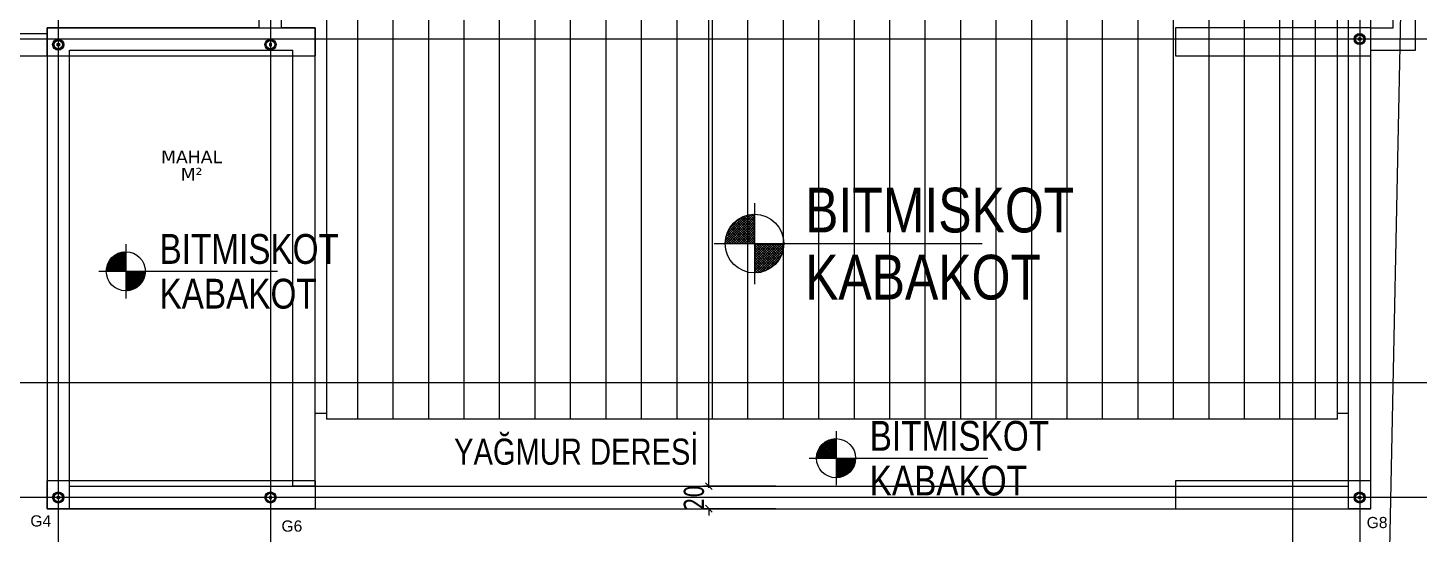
# Model space of a CAD drawing. Header units: millimetres. Extents: x 43168.9 to 43194.6, y -25545.1 to -25543.4.
# Drawn here: x 43180.2194 to 43180.4685, y -25544.5555 to -25544.4649 of the extents above; entities that cross this region are included whole.
import ezdxf
from ezdxf.enums import TextEntityAlignment as Align

# ---------------------------------------------------------------- set-up
doc = ezdxf.new("R2010")
doc.units = ezdxf.units.MM
doc.header["$LTSCALE"] = 200
for name, pattern in [('DASHDOT', [1, 0.5, -0.25, 0, -0.25]), ('DASHDOT2', [0.5, 0.25, -0.125, 0, -0.125]), ('HIDDEN2', [0.1875, 0.125, -0.0625])]:
    doc.linetypes.add(name, pattern=pattern)
for name, color, linetype in [('aks_sgh', 5, 'DASHDOT2'), ('gor-1_sgh', 232, 'Continuous'), ('gor-2_sgh', 161, 'Continuous'), ('gor-3_sgh', 191, 'Continuous'), ('gor-4_sgh', 17, 'Continuous'), ('izd-alt_sgh', 8, 'HIDDEN2'), ('kesitcizgisi_sgh', 22, 'Continuous'), ('olcuic_sgh', 183, 'Continuous'), ('tarama-zemin_sgh', 197, 'Continuous'), ('yapi-yaklasma_sgh', 41, 'DASHDOT'), ('yazi-mahal_sgh', 12, 'Continuous')]:
    doc.layers.add(name, color=color, linetype=linetype)
doc.styles.add('1-200', font='arial.ttf', dxfattribs={"height": 60})
doc.styles.add('dim', font='VERDANA.TTF', dxfattribs={"width": 0.7})
doc.styles.add('text1', font='VERDANA.TTF')
doc.styles.add('text2', font='arial.ttf')

msp = doc.modelspace()

# ---------------------------------------------------------------- hatches: boundary and pattern name
h = msp.add_hatch(color=256)
edge = h.paths.add_edge_path()
edge.add_arc((43180.22488, -25544.46792), 0.001, 0, 360)
edge = h.paths.add_edge_path(flags=16)
edge.add_arc((43180.22488, -25544.46792), 0.00075, 0, 360)
h = msp.add_hatch(color=256)
edge = h.paths.add_edge_path()
edge.add_arc((43180.26288, -25544.46792), 0.001, 0, 360)
edge = h.paths.add_edge_path(flags=16)
edge.add_arc((43180.26288, -25544.46792), 0.00075, 0, 360)
h = msp.add_hatch(color=256)
edge = h.paths.add_edge_path()
edge.add_arc((43180.45788, -25544.46692), 0.001, 0, 360)
edge = h.paths.add_edge_path(flags=16)
edge.add_arc((43180.45788, -25544.46692), 0.00075, 0, 360)
h = msp.add_hatch(color=256)
edge = h.paths.add_edge_path()
edge.add_arc((43180.22488, -25544.54892), 0.001, 0, 360)
edge = h.paths.add_edge_path(flags=16)
edge.add_arc((43180.22488, -25544.54892), 0.00075, 0, 360)
h = msp.add_hatch(color=256)
edge = h.paths.add_edge_path()
edge.add_arc((43180.26288, -25544.54892), 0.001, 0, 360)
edge = h.paths.add_edge_path(flags=16)
edge.add_arc((43180.26288, -25544.54892), 0.00075, 0, 360)
h = msp.add_hatch(color=256)
edge = h.paths.add_edge_path()
edge.add_arc((43180.45788, -25544.54892), 0.001, 0, 360)
edge = h.paths.add_edge_path(flags=16)
edge.add_arc((43180.45788, -25544.54892), 0.00075, 0, 360)

# ---------------------------------------------------------------- linework, layer by layer
at = {"color": 0, "linetype": 'ByBlock', "lineweight": -2}
for p, q in [((43180.45768, -25544.46712), (43180.45768, -25544.46672)), ((43180.45768, -25544.46672), (43180.45808, -25544.46672)), ((43180.45808, -25544.46712), (43180.45768, -25544.46712)), ((43180.45781, -25544.46685), (43180.45795, -25544.46699)), ((43180.45781, -25544.46699), (43180.45795, -25544.46685)), ((43180.45808, -25544.46672), (43180.45808, -25544.46712)), ((43180.22468, -25544.46812), (43180.22468, -25544.46772)), ((43180.22468, -25544.46772), (43180.22508, -25544.46772)), ((43180.22508, -25544.46812), (43180.22468, -25544.46812)), ((43180.22481, -25544.46785), (43180.22495, -25544.46799)), ((43180.22481, -25544.46799), (43180.22495, -25544.46785)), ((43180.22508, -25544.46772), (43180.22508, -25544.46812)), ((43180.26308, -25544.46772), (43180.26268, -25544.46772)), ((43180.26268, -25544.46772), (43180.26268, -25544.46812)), ((43180.26268, -25544.46812), (43180.26308, -25544.46812)), ((43180.26295, -25544.46785), (43180.26281, -25544.46799)), ((43180.26295, -25544.46799), (43180.26281, -25544.46785)), ((43180.26308, -25544.46812), (43180.26308, -25544.46772)), ((43180.34078, -25544.54632), (43180.34198, -25544.54752)), ((43180.34078, -25544.54632), (43180.34198, -25544.54752)), ((43180.22468, -25544.54912), (43180.22468, -25544.54872)), ((43180.22468, -25544.54872), (43180.22508, -25544.54872)), ((43180.22508, -25544.54912), (43180.22468, -25544.54912)), ((43180.22481, -25544.54885), (43180.22495, -25544.54899)), ((43180.22481, -25544.54899), (43180.22495, -25544.54885)), ((43180.22508, -25544.54872), (43180.22508, -25544.54912)), ((43180.26308, -25544.54872), (43180.26268, -25544.54872)), ((43180.26268, -25544.54872), (43180.26268, -25544.54912)), ((43180.26268, -25544.54912), (43180.26308, -25544.54912)), ((43180.26295, -25544.54885), (43180.26281, -25544.54899)), ((43180.26295, -25544.54899), (43180.26281, -25544.54885)), ((43180.26308, -25544.54912), (43180.26308, -25544.54872)), ((43180.45768, -25544.54912), (43180.45768, -25544.54872)), ((43180.45768, -25544.54872), (43180.45808, -25544.54872)), ((43180.45808, -25544.54912), (43180.45768, -25544.54912)), ((43180.45781, -25544.54885), (43180.45795, -25544.54899)), ((43180.45781, -25544.54899), (43180.45795, -25544.54885)), ((43180.45808, -25544.54872), (43180.45808, -25544.54912)), ((43180.34198, -25544.55152), (43180.34078, -25544.55032))]:
    msp.add_line(p, q, dxfattribs=at)
at = {"color": 0}
for p, q in [((43180.34954, -25544.49626), (43180.34954, -25544.51076)), ((43180.23698, -25544.50363), (43180.23698, -25544.5133)), ((43180.34229, -25544.50351), (43180.39029, -25544.50351)), ((43180.23215, -25544.50846), (43180.26415, -25544.50846)), ((43180.36413, -25544.53706), (43180.36413, -25544.54672)), ((43180.3593, -25544.54189), (43180.3913, -25544.54189))]:
    msp.add_line(p, q, dxfattribs=at)
for p, q in [((43180.3443, -25544.50336), (43180.34939, -25544.49827)), ((43180.34433, -25544.50287), (43180.3489, -25544.4983)), ((43180.34444, -25544.50232), (43180.34837, -25544.49839)), ((43180.3446, -25544.50351), (43180.34954, -25544.49857)), ((43180.34463, -25544.50168), (43180.34773, -25544.49858)), ((43180.34503, -25544.50083), (43180.34685, -25544.49901)), ((43180.34505, -25544.50351), (43180.34954, -25544.49902)), ((43180.34549, -25544.50351), (43180.34954, -25544.49947)), ((43180.34954, -25544.50278), (43180.34621, -25544.49946)), ((43180.34954, -25544.50233), (43180.34646, -25544.49926)), ((43180.34954, -25544.50188), (43180.34674, -25544.49908)), ((43180.34954, -25544.50144), (43180.34701, -25544.49891)), ((43180.34954, -25544.50099), (43180.34732, -25544.49877)), ((43180.34954, -25544.50054), (43180.34763, -25544.49863)), ((43180.34954, -25544.50009), (43180.34796, -25544.49851)), ((43180.34954, -25544.49964), (43180.3483, -25544.49841)), ((43180.34954, -25544.49919), (43180.34868, -25544.49834)), ((43180.34954, -25544.49874), (43180.34907, -25544.49828)), ((43180.34954, -25544.49829), (43180.3495, -25544.49826)), ((43180.34622, -25544.50351), (43180.34456, -25544.50184)), ((43180.34667, -25544.50351), (43180.34469, -25544.50153)), ((43180.34712, -25544.50351), (43180.34483, -25544.50122)), ((43180.34757, -25544.50351), (43180.34498, -25544.50092)), ((43180.34802, -25544.50351), (43180.34515, -25544.50064)), ((43180.34846, -25544.50351), (43180.34533, -25544.50038)), ((43180.34891, -25544.50351), (43180.34554, -25544.50013)), ((43180.34936, -25544.50351), (43180.34574, -25544.49988)), ((43180.34594, -25544.50351), (43180.34954, -25544.49992)), ((43180.34954, -25544.50323), (43180.34597, -25544.49967)), ((43180.34639, -25544.50351), (43180.34954, -25544.50037)), ((43180.34684, -25544.50351), (43180.34954, -25544.50081)), ((43180.34729, -25544.50351), (43180.34954, -25544.50126)), ((43180.34774, -25544.50351), (43180.34954, -25544.50171)), ((43180.34442, -25544.50351), (43180.3443, -25544.50338)), ((43180.34487, -25544.50351), (43180.34433, -25544.50296)), ((43180.34532, -25544.50351), (43180.34438, -25544.50257)), ((43180.34577, -25544.50351), (43180.34447, -25544.50221)), ((43180.34819, -25544.50351), (43180.34954, -25544.50216)), ((43180.34864, -25544.50351), (43180.34954, -25544.50261)), ((43180.34909, -25544.50351), (43180.34954, -25544.50306)), ((43180.34954, -25544.50396), (43180.34998, -25544.50351)), ((43180.34954, -25544.50441), (43180.35043, -25544.50351)), ((43180.34954, -25544.50486), (43180.35088, -25544.50351)), ((43180.34954, -25544.5053), (43180.35133, -25544.50351)), ((43180.34954, -25544.50575), (43180.35178, -25544.50351)), ((43180.34954, -25544.5062), (43180.35223, -25544.50351)), ((43180.34954, -25544.50665), (43180.35268, -25544.50351)), ((43180.34954, -25544.5071), (43180.35313, -25544.50351)), ((43180.34954, -25544.50755), (43180.35358, -25544.50351)), ((43180.34954, -25544.508), (43180.35403, -25544.50351)), ((43180.34954, -25544.50845), (43180.35447, -25544.50351)), ((43180.35316, -25544.5073), (43180.34954, -25544.50368)), ((43180.35291, -25544.50751), (43180.34954, -25544.50413)), ((43180.34969, -25544.50875), (43180.35478, -25544.50365)), ((43180.35337, -25544.50707), (43180.34981, -25544.50351)), ((43180.35017, -25544.50871), (43180.35474, -25544.50414)), ((43180.35359, -25544.50683), (43180.35026, -25544.50351)), ((43180.35378, -25544.50658), (43180.35071, -25544.50351)), ((43180.35396, -25544.50631), (43180.35116, -25544.50351)), ((43180.35414, -25544.50604), (43180.35161, -25544.50351)), ((43180.35428, -25544.50573), (43180.35206, -25544.50351)), ((43180.35442, -25544.50542), (43180.35251, -25544.50351)), ((43180.35453, -25544.50509), (43180.35295, -25544.50351)), ((43180.35464, -25544.50474), (43180.3534, -25544.50351)), ((43180.35471, -25544.50436), (43180.35385, -25544.50351)), ((43180.35476, -25544.50397), (43180.3543, -25544.50351)), ((43180.35478, -25544.50354), (43180.35475, -25544.50351)), ((43180.23349, -25544.50836), (43180.23688, -25544.50497)), ((43180.23351, -25544.50804), (43180.23656, -25544.50499)), ((43180.23358, -25544.50767), (43180.2362, -25544.50505)), ((43180.23369, -25544.50846), (43180.23698, -25544.50517)), ((43180.23371, -25544.50725), (43180.23577, -25544.50518)), ((43180.23537, -25544.50846), (43180.23384, -25544.50694)), ((43180.23567, -25544.50846), (43180.23394, -25544.50674)), ((43180.23398, -25544.50668), (43180.23519, -25544.50546)), ((43180.23399, -25544.50846), (43180.23698, -25544.50547)), ((43180.23597, -25544.50846), (43180.23405, -25544.50655)), ((43180.23627, -25544.50846), (43180.23418, -25544.50638)), ((43180.23429, -25544.50846), (43180.23698, -25544.50577)), ((43180.23656, -25544.50846), (43180.23431, -25544.50621)), ((43180.23686, -25544.50846), (43180.23445, -25544.50605)), ((43180.23458, -25544.50846), (43180.23698, -25544.50607)), ((43180.23698, -25544.50828), (43180.2346, -25544.5059)), ((43180.23698, -25544.50798), (43180.23476, -25544.50576)), ((43180.23488, -25544.50846), (43180.23698, -25544.50637)), ((43180.23698, -25544.50768), (43180.23493, -25544.50563)), ((43180.23698, -25544.50738), (43180.23511, -25544.50551)), ((43180.23518, -25544.50846), (43180.23698, -25544.50667)), ((43180.23698, -25544.50708), (43180.23529, -25544.5054)), ((43180.23548, -25544.50846), (43180.23698, -25544.50697)), ((43180.23698, -25544.50678), (43180.2355, -25544.5053)), ((43180.23698, -25544.50648), (43180.23571, -25544.50521)), ((43180.23698, -25544.50618), (43180.23593, -25544.50513)), ((43180.23698, -25544.50588), (43180.23616, -25544.50506)), ((43180.23698, -25544.50559), (43180.23641, -25544.50502)), ((43180.23698, -25544.50529), (43180.23667, -25544.50498)), ((43180.23698, -25544.50499), (43180.23696, -25544.50496)), ((43180.35267, -25544.50771), (43180.34954, -25544.50458)), ((43180.3524, -25544.5079), (43180.34954, -25544.50503)), ((43180.35213, -25544.50807), (43180.34954, -25544.50548)), ((43180.35183, -25544.50822), (43180.34954, -25544.50593)), ((43180.35151, -25544.50835), (43180.34954, -25544.50637)), ((43180.3512, -25544.50849), (43180.34954, -25544.50682)), ((43180.35073, -25544.5086), (43180.35465, -25544.50468)), ((43180.35136, -25544.50842), (43180.35446, -25544.50532)), ((43180.35222, -25544.50801), (43180.35404, -25544.50619)), ((43180.23357, -25544.50846), (43180.23349, -25544.50838)), ((43180.23387, -25544.50846), (43180.23351, -25544.5081)), ((43180.23417, -25544.50846), (43180.23354, -25544.50784)), ((43180.23447, -25544.50846), (43180.2336, -25544.5076)), ((43180.23477, -25544.50846), (43180.23366, -25544.50735)), ((43180.23507, -25544.50846), (43180.23375, -25544.50715)), ((43180.23578, -25544.50846), (43180.23698, -25544.50727)), ((43180.23608, -25544.50846), (43180.23698, -25544.50757)), ((43180.23638, -25544.50846), (43180.23698, -25544.50787)), ((43180.23668, -25544.50846), (43180.23698, -25544.50816)), ((43180.23698, -25544.50876), (43180.23728, -25544.50846)), ((43180.23698, -25544.50906), (43180.23758, -25544.50846)), ((43180.23698, -25544.50936), (43180.23788, -25544.50846)), ((43180.23698, -25544.50966), (43180.23818, -25544.50846)), ((43180.23698, -25544.50996), (43180.23848, -25544.50846)), ((43180.23698, -25544.51026), (43180.23878, -25544.50846)), ((43180.23698, -25544.51056), (43180.23907, -25544.50846)), ((43180.23698, -25544.51086), (43180.23937, -25544.50846)), ((43180.23698, -25544.51116), (43180.23967, -25544.50846)), ((43180.23698, -25544.51146), (43180.23997, -25544.50846)), ((43180.23698, -25544.51176), (43180.24027, -25544.50846)), ((43180.23939, -25544.51099), (43180.23698, -25544.50858)), ((43180.23923, -25544.51113), (43180.23698, -25544.50888)), ((43180.23907, -25544.51127), (43180.23698, -25544.50918)), ((43180.23708, -25544.51196), (43180.24047, -25544.50856)), ((43180.23954, -25544.51084), (43180.23716, -25544.50846)), ((43180.2374, -25544.51193), (43180.24045, -25544.50889)), ((43180.23968, -25544.51068), (43180.23746, -25544.50846)), ((43180.23981, -25544.51051), (43180.23776, -25544.50846)), ((43180.23777, -25544.51186), (43180.24039, -25544.50924)), ((43180.23993, -25544.51033), (43180.23806, -25544.50846)), ((43180.24005, -25544.51015), (43180.23836, -25544.50846)), ((43180.24014, -25544.50994), (43180.23866, -25544.50846)), ((43180.24023, -25544.50974), (43180.23896, -25544.50846)), ((43180.24031, -25544.50952), (43180.23926, -25544.50846)), ((43180.24038, -25544.50928), (43180.23956, -25544.50846)), ((43180.24043, -25544.50903), (43180.23986, -25544.50846)), ((43180.24046, -25544.50877), (43180.24016, -25544.50846)), ((43180.24048, -25544.50849), (43180.24046, -25544.50846)), ((43180.35084, -25544.50858), (43180.34954, -25544.50727)), ((43180.35048, -25544.50866), (43180.34954, -25544.50772)), ((43180.35008, -25544.50872), (43180.34954, -25544.50817)), ((43180.34966, -25544.50875), (43180.34954, -25544.50862)), ((43180.23889, -25544.51139), (43180.23698, -25544.50948)), ((43180.23871, -25544.5115), (43180.23698, -25544.50978)), ((43180.23851, -25544.5116), (43180.23698, -25544.51008)), ((43180.2383, -25544.51169), (43180.23698, -25544.51038)), ((43180.23809, -25544.51178), (43180.23698, -25544.51067)), ((43180.23785, -25544.51184), (43180.23698, -25544.51097)), ((43180.23761, -25544.5119), (43180.23698, -25544.51127)), ((43180.23734, -25544.51194), (43180.23698, -25544.51157)), ((43180.23706, -25544.51196), (43180.23698, -25544.51187)), ((43180.2382, -25544.51174), (43180.24026, -25544.50967)), ((43180.23877, -25544.51147), (43180.23998, -25544.51025)), ((43180.36064, -25544.54179), (43180.36403, -25544.5384)), ((43180.36066, -25544.54147), (43180.36371, -25544.53842)), ((43180.36073, -25544.5411), (43180.36335, -25544.53848)), ((43180.36084, -25544.54189), (43180.36413, -25544.5386)), ((43180.36086, -25544.54067), (43180.36293, -25544.53861)), ((43180.36113, -25544.5401), (43180.36234, -25544.53889)), ((43180.36114, -25544.54189), (43180.36413, -25544.5389)), ((43180.36144, -25544.54189), (43180.36413, -25544.5392)), ((43180.36413, -25544.54171), (43180.36176, -25544.53933)), ((43180.36413, -25544.54141), (43180.36191, -25544.53919)), ((43180.36413, -25544.54111), (43180.36208, -25544.53906)), ((43180.36413, -25544.54081), (43180.36226, -25544.53894)), ((43180.36413, -25544.54051), (43180.36245, -25544.53882)), ((43180.36413, -25544.54021), (43180.36265, -25544.53873)), ((43180.36413, -25544.53991), (43180.36286, -25544.53864)), ((43180.36413, -25544.53961), (43180.36308, -25544.53856)), ((43180.36413, -25544.53931), (43180.36331, -25544.53849)), ((43180.36413, -25544.53901), (43180.36356, -25544.53845)), ((43180.36413, -25544.53871), (43180.36382, -25544.53841)), ((43180.36413, -25544.53841), (43180.36411, -25544.53839)), ((43180.36072, -25544.54189), (43180.36064, -25544.54181)), ((43180.36102, -25544.54189), (43180.36066, -25544.54153)), ((43180.36132, -25544.54189), (43180.36069, -25544.54126)), ((43180.36162, -25544.54189), (43180.36075, -25544.54102)), ((43180.36192, -25544.54189), (43180.36081, -25544.54078)), ((43180.36222, -25544.54189), (43180.3609, -25544.54057)), ((43180.36252, -25544.54189), (43180.36099, -25544.54036)), ((43180.36282, -25544.54189), (43180.36109, -25544.54016)), ((43180.36312, -25544.54189), (43180.36121, -25544.53998)), ((43180.36342, -25544.54189), (43180.36133, -25544.5398)), ((43180.36372, -25544.54189), (43180.36146, -25544.53964)), ((43180.36402, -25544.54189), (43180.3616, -25544.53948)), ((43180.36174, -25544.54189), (43180.36413, -25544.5395)), ((43180.36203, -25544.54189), (43180.36413, -25544.5398)), ((43180.36233, -25544.54189), (43180.36413, -25544.5401)), ((43180.36263, -25544.54189), (43180.36413, -25544.54039)), ((43180.36293, -25544.54189), (43180.36413, -25544.54069)), ((43180.36323, -25544.54189), (43180.36413, -25544.54099)), ((43180.36353, -25544.54189), (43180.36413, -25544.54129)), ((43180.36383, -25544.54189), (43180.36413, -25544.54159)), ((43180.36413, -25544.54219), (43180.36443, -25544.54189)), ((43180.36413, -25544.54249), (43180.36473, -25544.54189)), ((43180.36413, -25544.54279), (43180.36503, -25544.54189)), ((43180.36413, -25544.54309), (43180.36533, -25544.54189)), ((43180.36413, -25544.54339), (43180.36563, -25544.54189)), ((43180.36413, -25544.54369), (43180.36593, -25544.54189)), ((43180.36413, -25544.54399), (43180.36623, -25544.54189)), ((43180.36413, -25544.54429), (43180.36652, -25544.54189)), ((43180.36413, -25544.54459), (43180.36682, -25544.54189)), ((43180.36413, -25544.54488), (43180.36712, -25544.54189)), ((43180.36413, -25544.54518), (43180.36742, -25544.54189)), ((43180.36655, -25544.54442), (43180.36413, -25544.54201)), ((43180.36638, -25544.54456), (43180.36413, -25544.54231)), ((43180.36622, -25544.54469), (43180.36413, -25544.54261)), ((43180.36604, -25544.54482), (43180.36413, -25544.5429)), ((43180.36586, -25544.54493), (43180.36413, -25544.5432)), ((43180.36566, -25544.54503), (43180.36413, -25544.5435)), ((43180.36545, -25544.54512), (43180.36413, -25544.5438)), ((43180.36524, -25544.54521), (43180.36413, -25544.5441)), ((43180.36423, -25544.54538), (43180.36763, -25544.54199)), ((43180.36669, -25544.54427), (43180.36431, -25544.54189)), ((43180.36455, -25544.54536), (43180.3676, -25544.54231)), ((43180.36683, -25544.54411), (43180.36461, -25544.54189)), ((43180.36696, -25544.54394), (43180.36491, -25544.54189)), ((43180.36493, -25544.54529), (43180.36754, -25544.54267)), ((43180.36708, -25544.54376), (43180.36521, -25544.54189)), ((43180.36535, -25544.54516), (43180.36742, -25544.5431)), ((43180.3672, -25544.54358), (43180.36551, -25544.54189)), ((43180.36729, -25544.54337), (43180.36581, -25544.54189)), ((43180.36592, -25544.54489), (43180.36713, -25544.54368)), ((43180.36738, -25544.54317), (43180.36611, -25544.54189)), ((43180.36746, -25544.54294), (43180.36641, -25544.54189)), ((43180.36753, -25544.54271), (43180.36671, -25544.54189)), ((43180.36758, -25544.54246), (43180.36701, -25544.54189)), ((43180.36762, -25544.5422), (43180.36731, -25544.54189)), ((43180.36763, -25544.54191), (43180.36761, -25544.54189)), ((43180.365, -25544.54527), (43180.36413, -25544.5444)), ((43180.36476, -25544.54533), (43180.36413, -25544.5447)), ((43180.36449, -25544.54536), (43180.36413, -25544.545)), ((43180.36422, -25544.54538), (43180.36413, -25544.5453))]:
    msp.add_line(p, q)
at = {"color": 0, "linetype": 'Continuous', "lineweight": -2}
for centre, radius in [((43180.22488, -25544.46792), 0.001), ((43180.26288, -25544.46792), 0.001), ((43180.45788, -25544.46692), 0.001), ((43180.45788, -25544.46692), 0.00075), ((43180.22488, -25544.46792), 0.00075), ((43180.26288, -25544.46792), 0.00075), ((43180.22488, -25544.54892), 0.001), ((43180.22488, -25544.54892), 0.00075), ((43180.26288, -25544.54892), 0.001), ((43180.26288, -25544.54892), 0.00075), ((43180.45788, -25544.54892), 0.001), ((43180.45788, -25544.54892), 0.00075)]:
    msp.add_circle(centre, radius, dxfattribs=at)
at = {"color": 0}
for centre, radius in [((43180.34954, -25544.50351), 0.00525), ((43180.23698, -25544.50846), 0.0035), ((43180.36413, -25544.54189), 0.0035)]:
    msp.add_circle(centre, radius, dxfattribs=at)
at = {"layer": 'aks_sgh'}
for p, q in [((43180.22488, -25543.74092), (43180.22488, -25544.60992)), ((43180.26288, -25543.74092), (43180.26288, -25544.60992)), ((43180.44588, -25543.74092), (43180.44588, -25544.60992)), ((43180.45788, -25543.74092), (43180.45788, -25544.60992)), ((43180.52688, -25544.46692), (43179.72488, -25544.46692)), ((43180.52688, -25544.54892), (43179.72488, -25544.54892))]:
    msp.add_line(p, q, dxfattribs=at)
at = {"layer": 'gor-1_sgh'}
for p, q in [((43180.45588, -25544.55092), (43180.45588, -25544.17942)), ((43180.45988, -25544.55092), (43180.45988, -25544.17942)), ((43180.26488, -25544.46492), (43180.26488, -25544.27491)), ((43180.26088, -25544.46492), (43180.26088, -25544.27891)), ((43180.26088, -25544.46492), (43180.22288, -25544.46492)), ((43180.22288, -25544.46492), (43180.22288, -25544.55092)), ((43180.27088, -25544.46492), (43180.26488, -25544.46492)), ((43180.27088, -25544.54692), (43180.27088, -25544.46492)), ((43180.22688, -25544.55092), (43180.22688, -25544.46892)), ((43180.22688, -25544.46892), (43180.26688, -25544.46892)), ((43180.26688, -25544.54692), (43180.26688, -25544.46892)), ((43180.27088, -25544.54692), (43180.26688, -25544.54692)), ((43180.22288, -25544.55092), (43180.22688, -25544.55092)), ((43180.45988, -25544.55092), (43180.45588, -25544.55092))]:
    msp.add_line(p, q, dxfattribs=at)
at = {"layer": 'gor-2_sgh'}
for p, q in [((43180.46388, -25544.46492), (43180.46388, -25543.86192)), ((43180.45388, -25544.53492), (43180.45388, -25544.17942)), ((43180.27288, -25544.46292), (43180.27288, -25544.53492)), ((43180.45988, -25544.46492), (43180.46388, -25544.46492)), ((43180.27288, -25544.53392), (43180.27088, -25544.53392)), ((43180.45588, -25544.53392), (43180.45388, -25544.53392)), ((43180.45388, -25544.53492), (43180.27288, -25544.53492)), ((43180.22688, -25544.54692), (43180.45588, -25544.54692)), ((43180.22688, -25544.55092), (43180.45588, -25544.55092))]:
    msp.add_line(p, q, dxfattribs=at)
at = {"layer": 'gor-3_sgh'}
for p, q in [((43180.46788, -25544.46892), (43180.46788, -25543.85792)), ((43180.45988, -25544.46892), (43180.46788, -25544.46892))]:
    msp.add_line(p, q, dxfattribs=at)
at = {"layer": 'gor-4_sgh'}
for p, q in [((43180.27851, -25544.53492), (43180.27851, -25544.17942)), ((43180.28486, -25544.53492), (43180.28486, -25544.17942)), ((43180.29121, -25544.53492), (43180.29121, -25544.17942)), ((43180.29756, -25544.53492), (43180.29756, -25544.17942)), ((43180.30391, -25544.53492), (43180.30391, -25544.17942)), ((43180.31026, -25544.53492), (43180.31026, -25544.17942)), ((43180.31661, -25544.53492), (43180.31661, -25544.17942)), ((43180.32296, -25544.53492), (43180.32296, -25544.17942)), ((43180.32931, -25544.53492), (43180.32931, -25544.17942)), ((43180.33566, -25544.53492), (43180.33566, -25544.17942)), ((43180.34201, -25544.53492), (43180.34201, -25544.17942)), ((43180.34836, -25544.53492), (43180.34836, -25544.17942)), ((43180.35471, -25544.53492), (43180.35471, -25544.17942)), ((43180.36106, -25544.53492), (43180.36106, -25544.17942)), ((43180.36741, -25544.53492), (43180.36741, -25544.17942)), ((43180.37376, -25544.53492), (43180.37376, -25544.17942)), ((43180.38011, -25544.53492), (43180.38011, -25544.17942)), ((43180.38646, -25544.53492), (43180.38646, -25544.17942)), ((43180.39281, -25544.53492), (43180.39281, -25544.17942)), ((43180.39916, -25544.53492), (43180.39916, -25544.17942)), ((43180.40551, -25544.53492), (43180.40551, -25544.17942)), ((43180.41186, -25544.53492), (43180.41186, -25544.17942)), ((43180.41821, -25544.53492), (43180.41821, -25544.17942)), ((43180.42456, -25544.53492), (43180.42456, -25544.17942)), ((43180.43091, -25544.53492), (43180.43091, -25544.17942)), ((43180.43726, -25544.53492), (43180.43726, -25544.17942)), ((43180.44361, -25544.53492), (43180.44361, -25544.17942)), ((43180.44996, -25544.53492), (43180.44996, -25544.17942)), ((43180.02888, -25544.46592), (43180.22288, -25544.46592)), ((43180.02888, -25544.46992), (43180.22288, -25544.46992))]:
    msp.add_line(p, q, dxfattribs=at)
at = {"layer": 'izd-alt_sgh'}
for p, q in [((43180.22288, -25544.46992), (43180.22288, -25544.46492)), ((43180.22288, -25544.46492), (43180.27088, -25544.46492)), ((43180.27088, -25544.46492), (43180.27088, -25544.46992)), ((43180.45988, -25544.46492), (43180.42488, -25544.46492)), ((43180.42488, -25544.46492), (43180.42488, -25544.46992)), ((43180.45988, -25544.46992), (43180.45988, -25544.46492)), ((43180.22288, -25544.46992), (43180.27088, -25544.46992)), ((43180.42488, -25544.46992), (43180.45988, -25544.46992)), ((43180.27088, -25544.54592), (43180.22288, -25544.54592)), ((43180.22288, -25544.55092), (43180.22288, -25544.54592)), ((43180.27088, -25544.54592), (43180.27088, -25544.55092)), ((43180.45988, -25544.54592), (43180.42488, -25544.54592)), ((43180.42488, -25544.54592), (43180.42488, -25544.55092)), ((43180.45988, -25544.55092), (43180.45988, -25544.54592)), ((43180.27088, -25544.55092), (43180.22288, -25544.55092)), ((43180.42488, -25544.55092), (43180.45988, -25544.55092))]:
    msp.add_line(p, q, dxfattribs=at)
at = {"layer": 'kesitcizgisi_sgh', "linetype": 'DASHDOT'}
msp.add_line((43179.76963, -25544.52837), (43180.48213, -25544.52837), dxfattribs=at)
at = {"layer": 'olcuic_sgh'}
for p, q in [((43180.34138, -25544.54717), (43180.34138, -25544.04966)), ((43180.34138, -25544.54692), (43180.34138, -25544.54572)), ((43180.32938, -25544.54692), (43180.34238, -25544.54692)), ((43180.35338, -25544.54692), (43180.34038, -25544.54692)), ((43180.35338, -25544.55092), (43180.34038, -25544.55092)), ((43180.34138, -25544.55092), (43180.34138, -25544.55212))]:
    msp.add_line(p, q, dxfattribs=at)
at = {"layer": 'tarama-zemin_sgh'}
msp.add_line((43180.22249, -25544.46773), (43180.22249, -25544.46773), dxfattribs=at)
at = {"layer": 'yapi-yaklasma_sgh'}
msp.add_line((43180.46858, -25544.29613), (43180.46013, -25544.71005), dxfattribs=at)
msp.add_line((43180.46858, -25544.29613), (43180.46013, -25544.71005), dxfattribs=at)

# ---------------------------------------------------------------- texts
at = {"color": 7, "style": 'text1'}
for tag, text, p in [('MAHAL', '', (43180.24876, -25544.488)), ('M²', 'm²', (43180.24876, -25544.49108))]:
    msp.add_attdef(tag, text=text, height=0.00225, dxfattribs=at).set_placement(p, align=Align.MIDDLE)
at = {"color": 0, "style": 'text2', "width": 0.8}
for tag, p, s, height in [('BITMISKOT', (43180.35859, -25544.50151), '+0,10', 0.008), ('BITMISKOT', (43180.24301, -25544.50713), '+0,10', 0.005333), ('KABAKOT', (43180.35859, -25544.51351), '±0,00', 0.008), ('KABAKOT', (43180.24301, -25544.51513), '±0,00', 0.005333), ('BITMISKOT', (43180.37016, -25544.54056), '+0,10', 0.005333), ('KABAKOT', (43180.37016, -25544.54856), '±0,00', 0.005333)]:
    msp.add_attdef(tag, p, s, height=height, dxfattribs=at)
at = {"layer": 'aks_sgh', "style": '1-200'}
for s, rotation, p in [('G4', 360, (43180.21989, -25544.55411)), ('G6', 0, (43180.26485, -25544.55503)), ('G8', 360, (43180.45913, -25544.5544))]:
    msp.add_text(s, height=0.002, rotation=rotation, dxfattribs=at).set_placement(p)
at = {"layer": 'olcuic_sgh', "color": 2, "style": 'dim', "width": 0.7}
msp.add_text('20', height=0.0036, rotation=90, dxfattribs=at).set_placement((43180.34047, -25544.55114))
at = {"layer": 'yazi-mahal_sgh', "color": 252, "style": 'text2', "width": 0.8}
msp.add_text('YAĞMUR DERESİ', height=0.0046667, dxfattribs=at).set_placement((43180.29575, -25544.54306))

doc.saveas('drawing.dxf')
